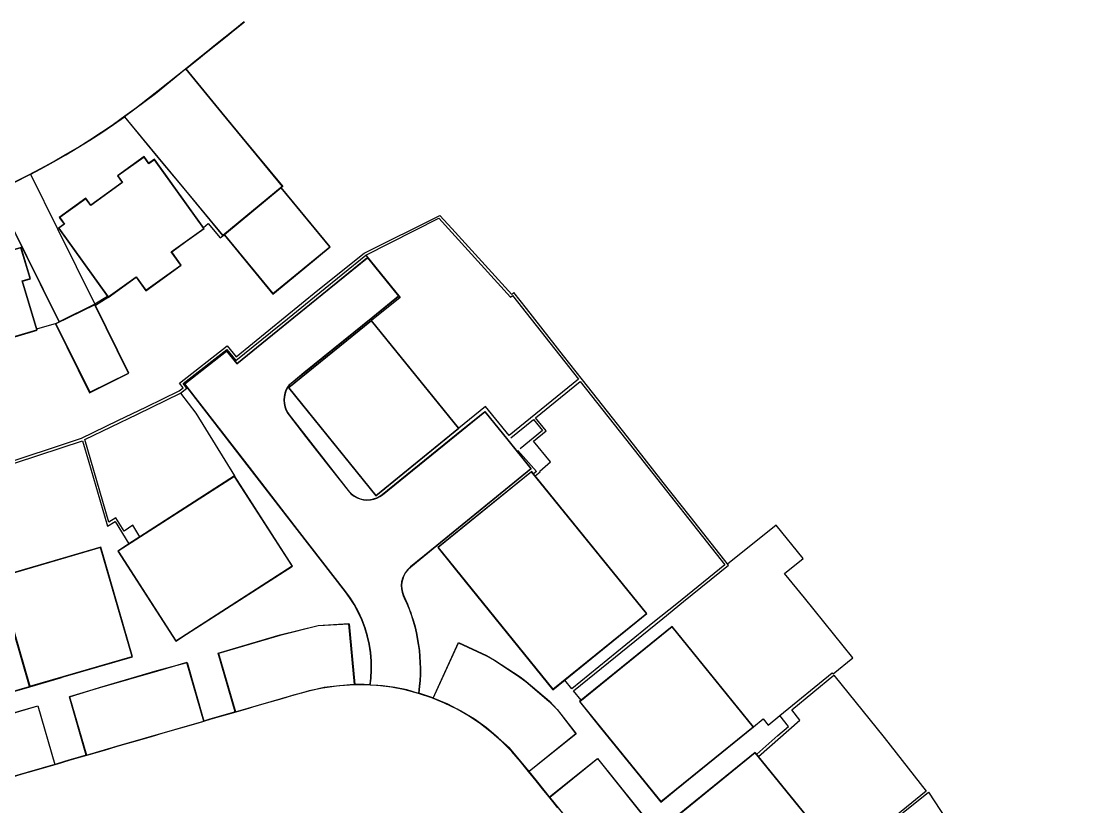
# Model space of a CAD drawing. Header units: metres. Extents: x 474170 to 474332, y 264836 to 264991.
# Drawn here: x 474225.6 to 474313.7, y 264926.5 to 264990.6 of the extents above; entities that cross this region are included whole.
import ezdxf

# ---------------------------------------------------------------- set-up
doc = ezdxf.new("R2010")
doc.units = ezdxf.units.M
for name, color, linetype in [('3D_LINES', 4, 'Continuous'), ('GARAGES FFL', 40, 'Continuous'), ('PLOTS EXTERNAL LEVEL', 3, 'Continuous'), ('PLOTS FFL', 1, 'Continuous')]:
    doc.layers.add(name, color=color, linetype=linetype)

msp = doc.modelspace()

# ---------------------------------------------------------------- linework, layer by layer
at = {"layer": '3D_LINES'}
for points in [[(474225.137, 264977.542, 92.12), (474226.174, 264978.061, 92.163), (474227.201, 264978.599, 92.205), (474228.218, 264979.156, 92.247), (474229.224, 264979.733, 92.289), (474230.218, 264980.328, 92.331), (474231.202, 264980.942, 92.373), (474232.174, 264981.574, 92.415), (474233.133, 264982.225, 92.458), (474234.081, 264982.893, 92.5), (474235.015, 264983.58, 92.542), (474235.935, 264984.283, 92.584), (474236.804, 264984.972, 92.626), (474237.595, 264985.607, 92.668), (474238.375, 264986.233, 92.711), (474239.155, 264986.858, 92.753), (474239.935, 264987.484, 92.795), (474240.715, 264988.11, 92.837), (474241.495, 264988.736, 92.879), (474242.275, 264989.362, 92.921), (474243.055, 264989.988, 92.963), (474243.835, 264990.614, 93.006)], [(474239.064, 264986.753, 92.747), (474239.171, 264986.839, 92.753), (474239.951, 264987.465, 92.795), (474240.731, 264988.091, 92.837), (474241.511, 264988.717, 92.879), (474242.291, 264989.342, 92.921), (474243.071, 264989.968, 92.963), (474243.85, 264990.594, 93.006)], [(474234.051, 264982.849, 92.5), (474236.579, 264984.745, 92.552), (474239.027, 264986.74, 92.604), (474241.982, 264983.147, 92.68), (474243.645, 264981.124, 92.6), (474246.933, 264977.127, 92.45), (474242.089, 264973.132, 92.45), (474238.909, 264976.976, 92.33), (474236.791, 264979.536, 92.38), (474234.051, 264982.849, 92.5)], [(474226.374, 264978.137, 92.17), (474227.213, 264978.577, 92.205), (474228.23, 264979.134, 92.247), (474229.236, 264979.711, 92.289), (474230.231, 264980.306, 92.331), (474231.215, 264980.921, 92.373), (474232.188, 264981.553, 92.415), (474233.148, 264982.204, 92.458), (474234.035, 264982.831, 92.497)], [(474226.352, 264978.144, 92.17), (474228.566, 264973.669, 92), (474231.616, 264967.504, 91.93), (474228.7, 264966.065, 91.93), (474225.624, 264972.282, 92), (474223.433, 264976.712, 92.05), (474224.911, 264977.396, 92.11), (474226.352, 264978.144, 92.17)], [(474249.835, 264968.655, 92.99), (474253.646, 264971.683, 93.35), (474259.828, 264974.758, 95.07)], [(474271.383, 264935.149, 95.359), (474270.755, 264935.909, 95.401), (474278.059, 264941.826, 95.8), (474279.749, 264943.196, 95.8), (474283.417, 264946.168, 96.45), (474280.283, 264950.147, 96.35), (474278.078, 264952.947, 96.35), (474275.157, 264956.656, 96.19), (474271.487, 264961.315, 96.05), (474269.941, 264963.278, 96.05), (474266.893, 264967.148, 95.65), (474265.866, 264968.453, 95.48), (474265.698, 264968.301, 95.48), (474263.518, 264970.699, 95.65), (474260.803, 264973.685, 95.28), (474259.828, 264974.758, 95.07)], [(474238.619, 264960.225, 93.45), (474239.14, 264960.633, 93.485), (474238.833, 264961.027, 93.511), (474242.398, 264963.812, 93.75), (474243.137, 264962.902, 93.78), (474245.976, 264965.204, 93.8), (474247.361, 264966.327, 93.8), (474250.004, 264968.471, 93.8), (474253.77, 264971.526, 93.8), (474259.745, 264974.538, 94.49), (474265.605, 264968.089, 94.82), (474265.769, 264968.221, 94.82), (474271.169, 264961.369, 94.85), (474265.491, 264956.769, 94.15), (474263.557, 264959.156, 93.97), (474261.386, 264957.364, 94)], [(474240.496, 264973.775, 92.419), (474240.884, 264974.104, 92.426), (474241.853, 264972.924, 92.445), (474242.183, 264973.193, 92.45)], [(474254.12, 264936.445, 94.925), (474254.18, 264936.941, 94.901), (474254.22, 264937.636, 94.866), (474254.21, 264938.332, 94.831), (474254.153, 264939.026, 94.796), (474254.047, 264939.714, 94.76), (474253.893, 264940.393, 94.725), (474253.692, 264941.06, 94.69), (474253.446, 264941.711, 94.664), (474253.154, 264942.343, 94.639), (474252.819, 264942.953, 94.613), (474252.442, 264943.539, 94.587), (474252.107, 264943.994, 94.567), (474248.166, 264949.088, 94.33), (474244.233, 264954.171, 94.1), (474238.938, 264961.014, 93.511), (474242.385, 264963.707, 93.75), (474243.22, 264962.676, 93.78), (474246.129, 264965.033, 93.8), (474250.174, 264968.311, 93.8), (474253.863, 264971.299, 93.8)], [(474255.133, 264951.932, 94), (474261.619, 264957.187, 94), (474263.494, 264958.706, 93.97), (474265.367, 264956.395, 94.15), (474267.265, 264954.052, 94.3), (474259.564, 264947.781, 94.3), (474257.434, 264946.046, 94.515), (474257.175, 264945.802, 94.543), (474257.005, 264945.581, 94.565), (474256.868, 264945.338, 94.587), (474256.765, 264945.078, 94.609), (474256.7, 264944.807, 94.63), (474256.673, 264944.529, 94.652), (474256.685, 264944.251, 94.674), (474256.736, 264943.976, 94.696), (474256.824, 264943.712, 94.718), (474256.918, 264943.516, 94.735), (474257.153, 264942.979, 94.781), (474257.331, 264942.524, 94.819), (474257.42, 264942.271, 94.84), (474257.493, 264942.063, 94.849), (474257.64, 264941.597, 94.868), (474257.77, 264941.125, 94.887), (474257.883, 264940.65, 94.906), (474257.98, 264940.171, 94.925), (474258.06, 264939.689, 94.944), (474258.123, 264939.204, 94.963), (474258.169, 264938.718, 94.982), (474258.198, 264938.23, 95.001), (474258.21, 264937.742, 95.02), (474258.205, 264937.253, 95.039), (474258.183, 264936.765, 95.058), (474258.144, 264936.278, 95.077), (474258.074, 264935.696, 95.1), (474257.127, 264935.978, 95.058), (474256.135, 264936.184, 95.015), (474255.146, 264936.318, 94.973), (474254.137, 264936.376, 94.93), (474254.205, 264936.938, 94.901), (474254.245, 264937.635, 94.866), (474254.235, 264938.333, 94.831), (474254.178, 264939.029, 94.796), (474254.071, 264939.719, 94.76), (474253.917, 264940.399, 94.725), (474253.716, 264941.068, 94.69), (474253.469, 264941.72, 94.664), (474253.176, 264942.354, 94.639), (474252.841, 264942.966, 94.613), (474252.463, 264943.553, 94.587), (474252.127, 264944.009, 94.567), (474248.186, 264949.103, 94.33), (474244.253, 264954.186, 94.1), (474238.973, 264961.009, 93.511), (474242.381, 264963.672, 93.75), (474243.217, 264962.641, 93.78), (474246.145, 264965.014, 93.8), (474250.19, 264968.291, 93.8), (474253.895, 264971.293, 93.8), (474256.439, 264968.154, 94), (474254.337, 264966.451, 94), (474248.716, 264961.896, 94), (474247.656, 264961.037, 94), (474247.497, 264960.908, 94.005), (474247.375, 264960.735, 94.01), (474247.244, 264960.489, 94.017), (474247.148, 264960.227, 94.024), (474247.089, 264959.954, 94.031), (474247.07, 264959.675, 94.038), (474247.089, 264959.397, 94.044), (474247.146, 264959.124, 94.051), (474247.241, 264958.862, 94.058), (474247.372, 264958.615, 94.065), (474247.493, 264958.442, 94.07), (474248.851, 264956.705, 94.15), (474250.863, 264954.133, 94.15), (474252.319, 264952.271, 94.3), (474252.586, 264951.99, 94.263), (474252.809, 264951.822, 94.236), (474253.054, 264951.688, 94.21), (474253.314, 264951.588, 94.183), (474253.586, 264951.526, 94.157), (474253.864, 264951.502, 94.13), (474254.143, 264951.518, 94.103), (474254.417, 264951.571, 94.077), (474254.68, 264951.663, 94.05), (474254.929, 264951.79, 94.024), (474255.133, 264951.932, 94)], [(474253.77, 264971.526, 93.8), (474256.57, 264968.061, 94), (474254.242, 264966.181, 94)], [(474199.953, 264947.973, 91.25), (474199.94, 264948.038, 91.25), (474202.232, 264948.423, 91.165), (474203.97, 264948.858, 91.1), (474211.999, 264950.869, 91.273), (474211.958, 264951.021, 91.277), (474216.289, 264952.099, 91.37), (474219.084, 264952.795, 91.511), (474223.522, 264954.252, 91.74), (474230.529, 264956.552, 92.33), (474233.506, 264957.995, 92.25), (474235.842, 264959.127, 92.25), (474238.502, 264960.416, 92.677), (474238.835, 264960.672, 92.738), (474238.527, 264961.065, 92.81), (474242.433, 264964.119, 93), (474243.169, 264963.206, 92.999), (474249.835, 264968.655, 92.99)], [(474232.643, 264968.149, 92), (474231.618, 264967.501, 91.93)], [(474232.702, 264968.067, 92.45), (474231.672, 264967.392, 92.45)], [(474256.438, 264968.121, 94), (474254.353, 264966.432, 94), (474248.732, 264961.877, 94), (474247.672, 264961.018, 94), (474247.515, 264960.891, 94.005), (474247.396, 264960.722, 94.01), (474247.266, 264960.478, 94.017), (474247.172, 264960.22, 94.024), (474247.114, 264959.95, 94.031), (474247.095, 264959.675, 94.038), (474247.113, 264959.401, 94.044), (474247.17, 264959.131, 94.051), (474247.264, 264958.872, 94.058), (474247.393, 264958.628, 94.065), (474247.514, 264958.456, 94.07), (474248.871, 264956.721, 94.15), (474250.883, 264954.148, 94.15), (474252.338, 264952.287, 94.3), (474252.603, 264952.009, 94.263), (474252.823, 264951.843, 94.236), (474253.064, 264951.71, 94.21), (474253.321, 264951.612, 94.183), (474253.59, 264951.551, 94.157), (474253.865, 264951.527, 94.13), (474254.14, 264951.542, 94.103), (474254.41, 264951.596, 94.077), (474254.67, 264951.686, 94.05), (474254.916, 264951.812, 94.024), (474255.118, 264951.952, 94), (474255.118, 264951.952, 94)], [(474226.863, 264965.504, 91.93), (474228.477, 264965.947, 91.93)], [(474267.619, 264953.482, 95.2), (474268.035, 264953.818, 95.2), (474267.994, 264953.865, 95.2), (474268.861, 264954.616, 95.2), (474267.474, 264956.313, 95.138), (474268.523, 264957.165, 95.1), (474267.653, 264958.234, 95.1), (474271.301, 264961.201, 95.6), (474274.992, 264956.517, 95.6), (474277.944, 264952.77, 95.71), (474280.172, 264949.943, 95.71), (474283.114, 264946.209, 95.71), (474279.186, 264943.028, 95.2), (474277.242, 264941.454, 95.2), (474270.611, 264936.084, 95.35), (474270.03, 264936.787, 95.331)], [(474235.29, 264948.484, 94.1), (474234.725, 264949.439, 94.09), (474234.028, 264948.955, 94.082), (474233.347, 264950.061, 94.07), (474232.771, 264949.701, 93.983), (474230.812, 264956.448, 93.08), (474235.107, 264958.526, 93.45), (474238.619, 264960.225, 93.45), (474239.876, 264958.616, 93.614), (474243.04, 264953.475, 94.1)], [(474255.118, 264951.952, 94), (474261.603, 264957.206, 94), (474263.498, 264958.741, 93.97), (474265.386, 264956.411, 94.15), (474267.3, 264954.048, 94.3), (474259.58, 264947.761, 94.3), (474257.451, 264946.028, 94.515), (474257.194, 264945.785, 94.543), (474257.026, 264945.567, 94.565), (474256.89, 264945.327, 94.587), (474256.789, 264945.071, 94.609), (474256.725, 264944.803, 94.63), (474256.698, 264944.529, 94.652), (474256.71, 264944.253, 94.674), (474256.76, 264943.982, 94.696), (474256.847, 264943.721, 94.718), (474256.941, 264943.526, 94.735), (474257.176, 264942.988, 94.781), (474257.354, 264942.532, 94.819), (474257.444, 264942.279, 94.84), (474257.517, 264942.071, 94.849), (474257.664, 264941.604, 94.868), (474257.794, 264941.132, 94.887), (474257.907, 264940.656, 94.906), (474258.004, 264940.176, 94.925), (474258.084, 264939.693, 94.944), (474258.147, 264939.207, 94.963), (474258.194, 264938.72, 94.982), (474258.223, 264938.231, 95.001), (474258.235, 264937.742, 95.02), (474258.23, 264937.252, 95.039), (474258.208, 264936.763, 95.058), (474258.169, 264936.275, 95.077), (474258.104, 264935.714, 95.076)], [(474265.634, 264956.592, 94.15), (474267.485, 264958.097, 94.15), (474268.21, 264957.196, 94.15), (474266.386, 264955.688, 94.15)], [(474223.611, 264945.175, 93.35), (474221.255, 264953.278, 92.94), (474223.357, 264953.968, 92.94), (474230.61, 264956.35, 93.08), (474231.117, 264954.61, 93.08), (474232.643, 264949.365, 93.5), (474233.277, 264949.76, 93.5), (474234.408, 264947.916, 93.5)], [(474266.186, 264955.555, 94.15), (474267.714, 264953.845, 94.3), (474267.481, 264953.653, 94.3)], [(474285.469, 264932.971, 95.8), (474286.258, 264933.616, 95.861), (474286.667, 264933.106, 95.9), (474287.623, 264933.886, 95.8), (474291.898, 264937.373, 96.37), (474291.963, 264937.29, 96.37), (474293.589, 264938.607, 96.6), (474289.627, 264943.497, 96.6), (474288.006, 264945.496, 96.6), (474289.535, 264946.735, 96.72), (474287.316, 264949.447, 96.7), (474283.339, 264946.267, 96.447)], [(474249.878, 264941.212, 94.63), (474246.739, 264940.419, 94.42), (474241.733, 264938.968, 94.25), (474243.122, 264934.192, 94.39), (474247.919, 264935.583, 94.67), (474249.11, 264935.917, 94.722), (474250.358, 264936.195, 94.775), (474251.609, 264936.345, 94.828), (474252.843, 264936.432, 94.88), (474252.374, 264941.373, 94.63), (474249.878, 264941.212, 94.63)], [(474259.276, 264935.317, 95.13), (474261.354, 264939.823, 95.46), (474263.624, 264938.776, 95.425), (474264.28, 264938.412, 95.414), (474266.368, 264937.037, 95.379), (474266.865, 264936.663, 95.37), (474268.766, 264935.039, 95.357), (474269.404, 264934.385, 95.353), (474269.714, 264934.003, 95.35), (474270.935, 264932.402, 95.3), (474267.112, 264929.32, 95.49), (474265.519, 264931.237, 95.395), (474264.59, 264932.07, 95.348), (474263.635, 264932.878, 95.3), (474262.661, 264933.578, 95.259), (474261.538, 264934.251, 95.215), (474260.47, 264934.821, 95.174), (474259.276, 264935.317, 95.13)], [(474240.531, 264933.431, 94.23), (474239.14, 264938.214, 93.98), (474236.734, 264937.515, 93.85), (474232.006, 264936.14, 93.52), (474229.538, 264935.422, 93.52), (474230.925, 264930.653, 93.6), (474233.41, 264931.372, 93.77), (474240.531, 264933.431, 94.23)], [(474285.87, 264930.553, 96.4), (474289.248, 264933.502, 96.5), (474288.595, 264934.353, 96.5), (474292.021, 264937.186, 97.08), (474296.137, 264932.106, 97.08), (474299.59, 264927.7, 97.08), (474294.321, 264923.425, 96.4), (474292.714, 264922.118, 96.4)], [(474269.474, 264926.356, 95.685), (474268.844, 264927.133, 95.635), (474268.739, 264927.264, 95.627), (474268.327, 264927.772, 95.594), (474267.698, 264928.549, 95.544), (474267.068, 264929.326, 95.494), (474266.417, 264930.129, 95.444), (474265.697, 264930.96, 95.402), (474264.899, 264931.765, 95.362), (474264.05, 264932.514, 95.321), (474263.152, 264933.206, 95.281), (474262.21, 264933.836, 95.24), (474261.229, 264934.402, 95.199), (474260.211, 264934.902, 95.158), (474259.163, 264935.333, 95.117), (474258.089, 264935.692, 95.076), (474256.993, 264935.98, 95.034), (474255.88, 264936.194, 94.992), (474254.755, 264936.333, 94.949), (474253.624, 264936.397, 94.906), (474252.491, 264936.385, 94.863), (474251.361, 264936.298, 94.819), (474250.239, 264936.136, 94.775), (474249.144, 264935.903, 94.73), (474248.502, 264935.73, 94.702), (474247.855, 264935.542, 94.666), (474246.895, 264935.262, 94.61), (474245.935, 264934.983, 94.554), (474244.975, 264934.704, 94.498), (474244.861, 264934.671, 94.491), (474243.901, 264934.392, 94.433), (474242.941, 264934.112, 94.376), (474241.98, 264933.833, 94.317), (474241.02, 264933.554, 94.258), (474240.06, 264933.275, 94.199), (474239.1, 264932.996, 94.139), (474238.139, 264932.716, 94.078), (474237.179, 264932.437, 94.017), (474236.219, 264932.158, 93.955), (474235.259, 264931.879, 93.893), (474234.299, 264931.599, 93.83), (474233.338, 264931.32, 93.766), (474232.378, 264931.041, 93.702), (474231.418, 264930.762, 93.638), (474230.458, 264930.482, 93.573), (474229.497, 264930.203, 93.507), (474228.537, 264929.924, 93.441), (474227.577, 264929.645, 93.374), (474226.617, 264929.366, 93.308), (474225.657, 264929.086, 93.241), (474224.696, 264928.807, 93.174)], [(474254.125, 264936.394, 94.925), (474253.624, 264936.422, 94.906), (474252.862, 264936.414, 94.877)], [(474259.263, 264935.319, 95.121), (474259.172, 264935.356, 95.117), (474258.096, 264935.716, 95.076)], [(474226.945, 264934.668, 93.18), (474228.338, 264929.877, 93.43), (474225.062, 264928.929, 93.2), (474222.946, 264928.316, 93.05), (474218.733, 264927.096, 92.77), (474217.343, 264931.876, 92.82), (474221.578, 264933.108, 93.05), (474223.718, 264933.73, 93.05), (474226.945, 264934.668, 93.18)], [(474243.101, 264934.185, 94.386), (474242.934, 264934.136, 94.376), (474241.973, 264933.857, 94.317), (474241.013, 264933.578, 94.258), (474240.536, 264933.439, 94.229)], [(474285.727, 264930.73, 95.8), (474287.464, 264932.253, 95.9), (474288.321, 264933.005, 95.8), (474287.623, 264933.886, 95.8)], [(474230.899, 264930.637, 93.603), (474230.451, 264930.506, 93.573), (474229.49, 264930.227, 93.507), (474228.53, 264929.948, 93.441), (474228.351, 264929.896, 93.429)], [(474278.96, 264922.565, 96.07), (474275.109, 264919.444, 96.13), (474271.971, 264923.311, 95.88), (474268.808, 264927.21, 95.62), (474272.705, 264930.367, 95.95), (474275.811, 264926.492, 95.95), (474277.497, 264924.39, 95.95), (474278.96, 264922.565, 96.07)], [(474268.798, 264927.23, 95.63), (474268.758, 264927.28, 95.627), (474268.346, 264927.788, 95.594), (474267.717, 264928.565, 95.544), (474267.112, 264929.311, 95.496)], [(474292.762, 264922.059, 96.4), (474292.782, 264922.034, 96.401), (474299.762, 264927.616, 96.8), (474302.614, 264923.303, 97.24), (474305.162, 264919.45, 97.24), (474307.69, 264915.627, 97.58), (474308.969, 264913.694, 97.58), (474309.456, 264911.218, 97.58), (474310.174, 264907.569, 97.63), (474311.873, 264898.936, 97.58), (474312.332, 264896.603, 97.58), (474313.665, 264889.83, 97.61), (474305.594, 264889.115, 97.08), (474305.678, 264888.171, 97.08), (474304.52, 264888.075, 97.08), (474304.563, 264887.596, 97.08), (474303.687, 264887.522, 97.08)]]:
    msp.add_polyline3d(points, dxfattribs=at)
at = {"layer": '3D_LINES', "linetype": 'Continuous'}
for points in [[(474239.064, 264986.753, 92.747), (474242.011, 264983.164, 92.68), (474243.673, 264981.14, 92.6), (474246.98, 264977.127, 92.45), (474246.862, 264977.044, 92.45)], [(474234.035, 264982.831, 92.497), (474236.772, 264979.503, 92.38), (474238.899, 264976.966, 92.33), (474242.086, 264973.113, 92.448)], [(474223.405, 264976.705, 92.051), (474228.695, 264966.055, 91.93)], [(474243.101, 264934.185, 94.386), (474241.712, 264938.98, 94.25), (474246.78, 264940.49, 94.42), (474249.886, 264941.241, 94.63), (474252.398, 264941.397, 94.63), (474252.862, 264936.414, 94.877)], [(474259.263, 264935.319, 95.121), (474261.346, 264939.851, 95.46), (474263.643, 264938.796, 95.425), (474264.29, 264938.415, 95.414), (474266.388, 264937.057, 95.379), (474266.887, 264936.675, 95.37), (474268.779, 264935.053, 95.357), (474269.408, 264934.385, 95.353), (474269.719, 264934.008, 95.35), (474270.954, 264932.397, 95.3), (474267.112, 264929.311, 95.496)], [(474230.899, 264930.637, 93.603), (474229.538, 264935.422, 93.52), (474231.999, 264936.167, 93.52), (474236.71, 264937.557, 93.85), (474239.161, 264938.236, 93.98), (474240.536, 264933.439, 94.229)], [(474218.704, 264927.091, 92.759), (474217.311, 264931.894, 92.82), (474221.578, 264933.123, 93.05), (474223.722, 264933.744, 93.05), (474226.952, 264934.679, 93.18), (474228.351, 264929.896, 93.429)], [(474268.798, 264927.23, 95.63), (474272.705, 264930.376, 95.95), (474275.816, 264926.511, 95.95), (474277.51, 264924.402, 95.95), (474278.98, 264922.565, 96.07), (474275.117, 264919.432, 96.132)]]:
    msp.add_polyline3d(points, dxfattribs=at)
at = {"layer": 'GARAGES FFL', "linetype": 'Continuous'}
for points, elevation in [([(474250.821, 264972.194), (474246.859, 264977.008), (474242.219, 264973.189), (474246.181, 264968.375)], 92.45), ([(474231.606, 264967.468), (474228.438, 264965.9), (474231.203, 264960.312), (474234.371, 264961.879)], 91.93)]:
    msp.add_lwpolyline(points, close=True, dxfattribs=dict(at, elevation=elevation))
at = {"layer": 'PLOTS EXTERNAL LEVEL'}
for points in [[(474237.901, 264971.795, 92.45), (474239.055, 264972.622, 92.45), (474240.552, 264973.696, 92.42), (474236.497, 264979.352, 92.38), (474236.039, 264979.024, 92.412), (474235.646, 264979.573, 92.45), (474233.464, 264978.008, 92.45), (474233.857, 264977.46, 92.45), (474231.285, 264975.615, 92.45), (474230.892, 264976.164, 92.45), (474228.71, 264974.599, 92.142), (474229.103, 264974.051, 92.065), (474228.646, 264973.723, 92), (474232.643, 264968.149, 92), (474232.702, 264968.067, 92.45), (474234.988, 264969.706, 92.45), (474235.774, 264968.609, 92.45), (474238.688, 264970.698, 92.45), (474237.901, 264971.795, 92.45)], [(474250.856, 264972.191, 93.13), (474246.862, 264977.044, 92.45), (474242.183, 264973.193, 92.45), (474246.177, 264968.34, 92.45), (474248.781, 264970.483, 92.77), (474250.856, 264972.191, 93.13)], [(474225.708, 264969.391, 91.93), (474226.355, 264969.583, 92), (474225.589, 264972.157, 92), (474224.942, 264971.964, 91.93), (474224.622, 264973.043, 91.93), (474221.102, 264971.996, 91.93), (474220.811, 264972.966, 91.93), (474220.502, 264972.874, 91.93), (474220.594, 264972.565, 91.93), (474220.699, 264972.596, 91.93), (474220.896, 264971.935, 91.93), (474218.979, 264971.365, 91.93), (474218.782, 264972.026, 91.93), (474218.888, 264972.057, 91.93), (474218.796, 264972.367, 91.93), (474218.487, 264972.275, 91.93), (474218.773, 264971.304, 91.93), (474215.362, 264970.29, 91.55), (474217.587, 264962.807, 91.48), (474217.634, 264962.648, 91.93), (474226.894, 264965.401, 91.93), (474225.708, 264969.391, 91.93)], [(474231.618, 264967.501, 91.93), (474228.404, 264965.912, 91.93), (474231.191, 264960.278, 91.93), (474234.405, 264961.868, 91.93), (474231.672, 264967.392, 92.45), (474231.618, 264967.501, 91.93)], [(474254.242, 264966.181, 94), (474247.436, 264960.666, 94), (474254.58, 264951.849, 94), (474261.386, 264957.364, 94), (474254.242, 264966.181, 94)], [(474267.331, 264953.838, 94.3), (474259.65, 264947.615, 94.3), (474261.904, 264944.834, 95.2), (474262.814, 264943.711, 95.2), (474269.061, 264936.002, 95.35), (474276.741, 264942.225, 95.2), (474267.619, 264953.482, 95.2), (474267.481, 264953.653, 94.3), (474267.331, 264953.838, 94.3)], [(474247.783, 264946.11, 94.1), (474243.04, 264953.475, 94.1), (474235.29, 264948.484, 94.1), (474234.408, 264947.916, 93.5), (474233.5, 264947.331, 93.5), (474238.242, 264939.966, 93.88), (474239.115, 264940.528, 94.1), (474247.783, 264946.11, 94.1)], [(474232.102, 264947.644, 93.5), (474230.517, 264947.183, 93.35), (474223.611, 264945.175, 93.35), (474223.497, 264945.142, 92.9), (474215.288, 264942.754, 92.9), (474215.894, 264940.673, 92.15), (474216.674, 264937.989, 92.15), (474217.892, 264933.803, 92.3), (474218.062, 264933.852, 92.9), (474226.298, 264936.247, 92.9), (474228.817, 264936.98, 92.9), (474229.041, 264937.045, 93.35), (474234.705, 264938.692, 93.35), (474232.102, 264947.644, 93.5)], [(474278.821, 264941.176, 95.8), (474271.228, 264935.023, 95.35), (474272.953, 264932.895, 95.8), (474276.172, 264928.922, 95.8), (474277.876, 264926.819, 95.95), (474279.139, 264927.842, 95.8), (474285.469, 264932.971, 95.8), (474278.821, 264941.176, 95.8)], [(474285.613, 264930.871, 95.8), (474278.81, 264925.352, 95.95), (474280.968, 264922.692, 96.4), (474285.256, 264917.407, 96.4), (474285.959, 264916.54, 96.55), (474289.5, 264919.413, 96.4), (474292.762, 264922.059, 96.4), (474285.87, 264930.553, 96.4), (474285.727, 264930.73, 95.8), (474285.613, 264930.871, 95.8)]]:
    msp.add_polyline3d(points, dxfattribs=at)
at = {"layer": 'PLOTS FFL', "linetype": 'Continuous'}
for points, elevation in [([(474237.866, 264971.801), (474240.518, 264973.702), (474236.491, 264979.317), (474236.034, 264978.99), (474235.64, 264979.538), (474233.499, 264978.003), (474233.892, 264977.454), (474231.28, 264975.581), (474230.886, 264976.129), (474228.745, 264974.594), (474229.138, 264974.045), (474228.681, 264973.717), (474232.708, 264968.102), (474234.993, 264969.741), (474235.78, 264968.644), (474238.653, 264970.704)], 92.6), ([(474225.676, 264969.407), (474226.323, 264969.6), (474225.573, 264972.126), (474224.926, 264971.933), (474224.605, 264973.012), (474221.085, 264971.965), (474220.794, 264972.935), (474220.533, 264972.857), (474220.611, 264972.596), (474220.716, 264972.627), (474220.927, 264971.918), (474218.962, 264971.334), (474218.751, 264972.043), (474218.856, 264972.074), (474218.779, 264972.336), (474218.518, 264972.258), (474218.804, 264971.287), (474215.393, 264970.273), (474217.651, 264962.679), (474226.863, 264965.418)], 92.08), ([(474254.238, 264966.146), (474247.471, 264960.662), (474254.583, 264951.884), (474261.351, 264957.368)], 94.15), ([(474267.327, 264953.803), (474259.686, 264947.611), (474269.064, 264936.037), (474276.706, 264942.228)], 95.35), ([(474247.748, 264946.117), (474243.033, 264953.44), (474233.534, 264947.324), (474238.25, 264940.001)], 94.25), ([(474232.085, 264947.613), (474223.726, 264945.182), (474226.315, 264936.278), (474234.674, 264938.709)], 93.5), ([(474223.678, 264945.168), (474215.319, 264942.737), (474217.909, 264933.834), (474226.267, 264936.264)], 93.05), ([(474278.817, 264941.14), (474271.263, 264935.02), (474277.88, 264926.854), (474285.434, 264932.975)], 95.95), ([(474285.609, 264930.836), (474278.845, 264925.348), (474285.963, 264916.575), (474292.727, 264922.062)], 96.55)]:
    msp.add_lwpolyline(points, close=True, dxfattribs=dict(at, elevation=elevation))

doc.saveas('drawing.dxf')
